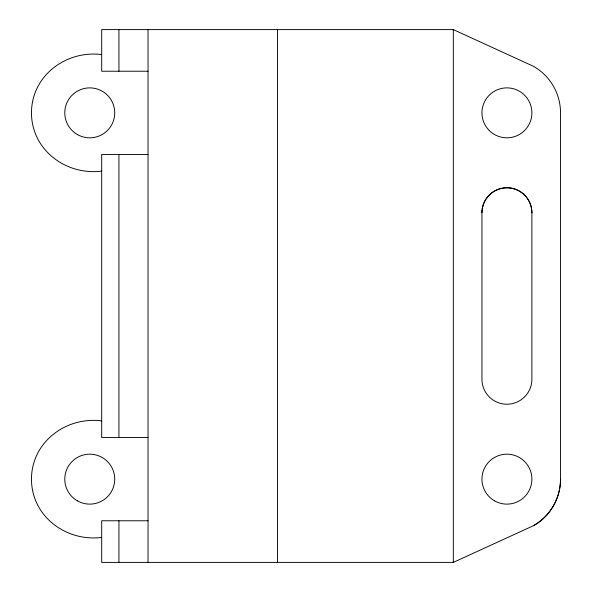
<?xml version="1.0" encoding="UTF-8"?>
<svg xmlns="http://www.w3.org/2000/svg" width="592" height="592" viewBox="0 0 592 592"><rect width="100%" height="100%" fill="white"/><g stroke="black" fill="none" stroke-linecap="round" stroke-linejoin="round"><path stroke-width="0.89" d="M148.03 520.775L101.698 520.775L101.698 562.4L453.317 562.4L533.718 525.57A53.598 53.598 0 0 0 560.52 479.15L560.52 112.85A53.598 53.598 0 0 0 533.718 66.43L453.317 29.6L101.698 29.6L101.698 71.225L148.03 71.225M101.698 54.575C66.075 50.061 31.502 75.695 31.48 112.85C31.502 150.005 66.075 175.639 101.698 171.125M148.03 154.475L101.698 154.475L101.698 437.525L148.03 437.525M101.698 420.875C66.075 416.361 31.502 441.995 31.48 479.15C31.502 516.305 66.075 541.939 101.698 537.425M531.89 212.75L531.89 379.25A24.975 24.975 0 0 1 506.915 404.225A24.975 24.975 0 0 1 481.94 379.25L481.94 212.75A24.975 24.975 0 0 1 506.915 187.775A24.975 24.975 0 0 1 531.89 212.75A24.975 24.975 0 0 0 506.915 187.775A24.975 24.975 0 0 0 481.94 212.75M453.317 29.6L453.317 562.4M277.507 29.6L277.507 562.4M148.03 29.6L148.03 562.4M118.933 29.6L118.933 71.225M118.933 154.475L118.933 437.525M118.933 520.775L118.933 562.4M560.52 479.15A53.598 53.598 0 0 1 533.718 525.57M489.258 130.506A24.975 24.975 0 0 0 531.039 119.318A24.975 24.975 0 0 0 500.455 88.726A24.975 24.975 0 0 0 489.258 130.506M494.431 500.78A24.975 24.975 0 0 0 531.89 479.15A24.975 24.975 0 0 0 494.431 457.52A24.975 24.975 0 0 0 494.431 500.78M77.271 500.78A24.975 24.975 0 0 0 114.73 479.15A24.975 24.975 0 0 0 77.271 457.52A24.975 24.975 0 0 0 77.271 500.78M77.271 134.48A24.975 24.975 0 0 0 114.73 112.85A24.975 24.975 0 0 0 77.271 91.22A24.975 24.975 0 0 0 77.271 134.48"/></g></svg>
